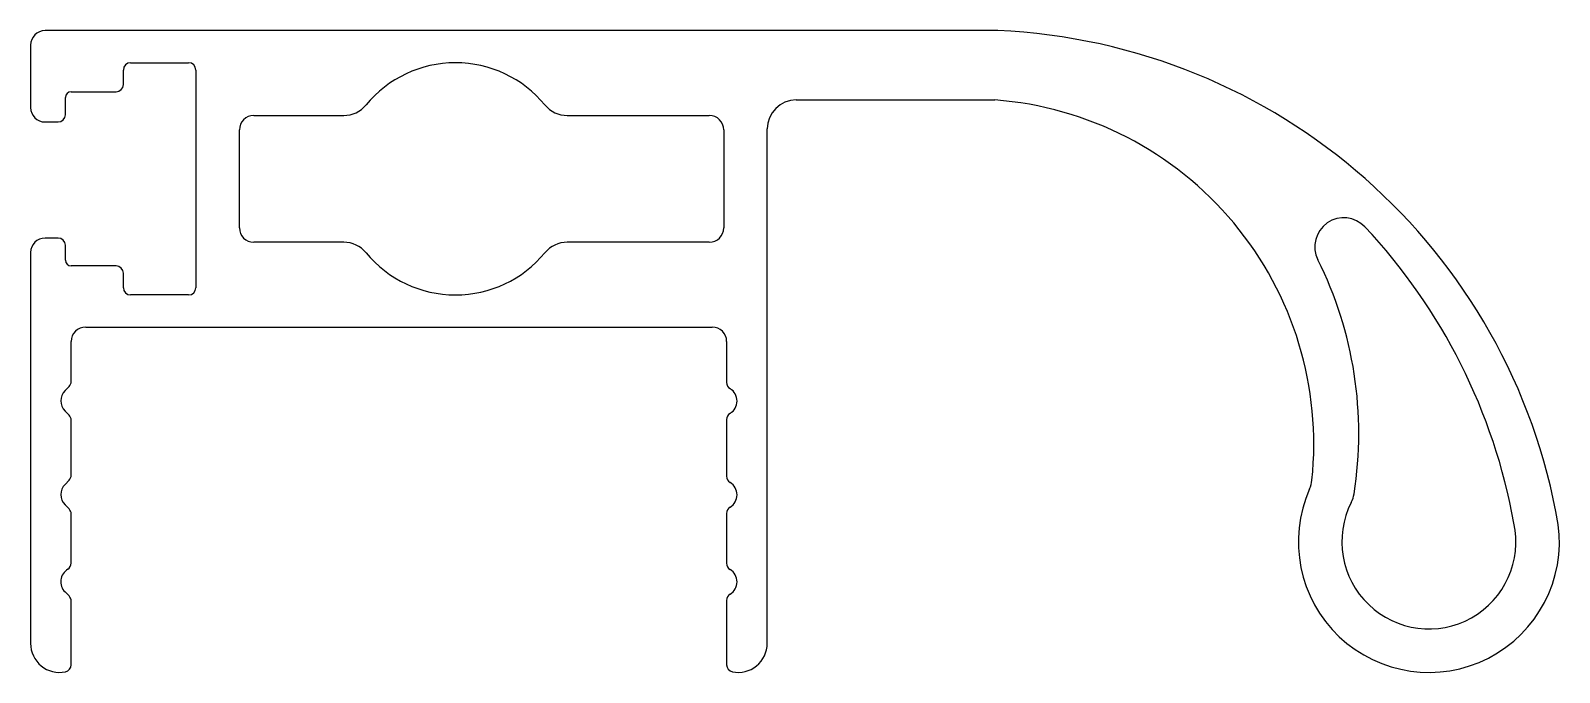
# Model space of a CAD drawing. Extents: x 2894.3 to 2947, y 1827.4 to 1849.5.
import ezdxf

# ---------------------------------------------------------------- set-up
doc = ezdxf.new("R2010")
doc.units = 0
doc.layers.get('0').update_dxf_attribs({"linetype": 'CONTINUOUS'})

msp = doc.modelspace()

# ---------------------------------------------------------------- linework, layer by layer
for p, q in [((2927.671, 1849.535), (2894.826, 1849.535)), ((2894.326, 1849.035), (2894.326, 1846.887)), ((2897.526, 1847.677), (2897.526, 1848.177)), ((2897.776, 1848.427), (2899.776, 1848.427)), ((2900.026, 1848.177), (2900.026, 1840.677)), ((2895.526, 1846.637), (2895.526, 1847.227)), ((2895.726, 1847.427), (2897.276, 1847.427)), ((2920.726, 1847.145), (2927.572, 1847.145)), ((2902.026, 1846.611), (2905.122, 1846.611)), ((2912.831, 1846.611), (2917.726, 1846.611)), ((2894.826, 1846.387), (2895.276, 1846.387)), ((2901.526, 1842.742), (2901.526, 1846.111)), ((2918.226, 1846.111), (2918.226, 1842.742)), ((2919.726, 1828.42), (2919.726, 1846.145)), ((2895.276, 1842.387), (2894.826, 1842.387)), ((2894.326, 1841.887), (2894.326, 1828.42)), ((2895.526, 1841.627), (2895.526, 1842.137)), ((2905.122, 1842.242), (2902.026, 1842.242)), ((2917.726, 1842.242), (2912.831, 1842.242)), ((2897.276, 1841.427), (2895.726, 1841.427)), ((2897.526, 1840.677), (2897.526, 1841.177)), ((2899.776, 1840.427), (2897.776, 1840.427)), ((2896.226, 1839.32), (2917.826, 1839.32)), ((2895.726, 1837.448), (2895.726, 1838.82)), ((2918.326, 1838.82), (2918.326, 1837.411)), ((2895.514, 1837.132), (2895.653, 1837.271)), ((2895.653, 1836.286), (2895.514, 1836.425)), ((2895.726, 1834.216), (2895.726, 1836.11)), ((2918.326, 1836.132), (2918.326, 1834.179)), ((2895.514, 1833.9), (2895.653, 1834.039)), ((2895.653, 1833.054), (2895.514, 1833.193)), ((2895.726, 1831.186), (2895.726, 1832.877)), ((2918.326, 1832.899), (2918.326, 1831.179)), ((2895.653, 1830.054), (2895.514, 1830.193)), ((2895.726, 1827.685), (2895.726, 1829.877)), ((2918.326, 1829.899), (2918.326, 1827.685))]:
    msp.add_line(p, q)
for centre, radius, start, end in [((2894.826, 1849.035), 0.5, 90, 180), ((2926.776, 1829.033), 20.522, 9.7791, 87.5006), ((2897.776, 1848.177), 0.25, 90, 180), ((2899.776, 1848.177), 0.25, 360, 90), ((2908.976, 1844.427), 4, 39.5628, 140.4372), ((2897.276, 1847.677), 0.25, 270, 360), ((2895.726, 1847.227), 0.2, 90, 180), ((2920.726, 1846.145), 1, 90, 180), ((2926.684, 1835.291), 11.887, 353.9592, 85.7149), ((2894.826, 1846.887), 0.5, 180, 270), ((2895.276, 1846.637), 0.25, 270, 0), ((2902.026, 1846.111), 0.5, 90, 180), ((2905.122, 1847.611), 1, 270, 320.4372), ((2912.831, 1847.611), 1, 219.5628, 270), ((2917.726, 1846.111), 0.5, 0, 90), ((2939.605, 1842.087), 1, 43.182, 206.5189), ((2894.826, 1841.887), 0.5, 90, 180), ((2895.276, 1842.137), 0.25, 0, 90), ((2902.026, 1842.742), 0.5, 180, 270), ((2917.726, 1842.742), 0.5, 270, 0), ((2925.648, 1828.989), 20.141, 10.2168, 43.182), ((2905.122, 1841.242), 1, 39.5628, 90), ((2908.976, 1844.427), 4, 219.5628, 320.4372), ((2912.831, 1841.242), 1, 90, 140.4372), ((2895.726, 1841.627), 0.2, 180, 270), ((2897.276, 1841.177), 0.25, 0, 90), ((2926.713, 1835.654), 13.409, 351.0743, 26.5189), ((2897.776, 1840.677), 0.25, 180, 270), ((2899.776, 1840.677), 0.25, 270, 0), ((2896.226, 1838.82), 0.5, 90, 180), ((2917.826, 1838.82), 0.5, 360, 90), ((2895.868, 1836.779), 0.5, 135, 225), ((2895.476, 1837.448), 0.25, 315, 0), ((2918.576, 1837.411), 0.25, 180, 238.5405), ((2918.185, 1836.771), 0.5, 301.4595, 58.5405), ((2895.476, 1836.11), 0.25, 0, 45), ((2918.576, 1836.132), 0.25, 121.4595, 180), ((2895.868, 1833.546), 0.5, 135, 225), ((2895.476, 1834.216), 0.25, 315, 0), ((2918.576, 1834.179), 0.25, 180, 238.5405), ((2918.185, 1833.539), 0.5, 301.4595, 58.5405), ((2937.511, 1834.15), 1, 336.0894, 353.7333), ((2942.539, 1831.92), 4.5, 156.0894, 7.6401), ((2938.971, 1833.729), 1, 333.1235, 351.0743), ((2895.476, 1832.877), 0.25, 0, 45), ((2918.576, 1832.899), 0.25, 121.4595, 180), ((2942.539, 1831.92), 3, 153.1235, 12.3334), ((2895.868, 1830.546), 0.5, 121.4595, 225), ((2895.476, 1831.186), 0.25, 301.4595, 0), ((2918.576, 1831.179), 0.25, 180, 238.5405), ((2918.185, 1830.539), 0.5, 301.4595, 58.5405), ((2895.476, 1829.877), 0.25, 0, 45), ((2918.576, 1829.899), 0.25, 121.4595, 180), ((2895.326, 1828.42), 1, 180, 281.526), ((2918.726, 1828.42), 1, 258.463, 360), ((2895.476, 1827.685), 0.25, 281.526, 360), ((2918.576, 1827.685), 0.25, 180, 258.463)]:
    msp.add_arc(centre, radius, start, end)

doc.saveas('drawing.dxf')
